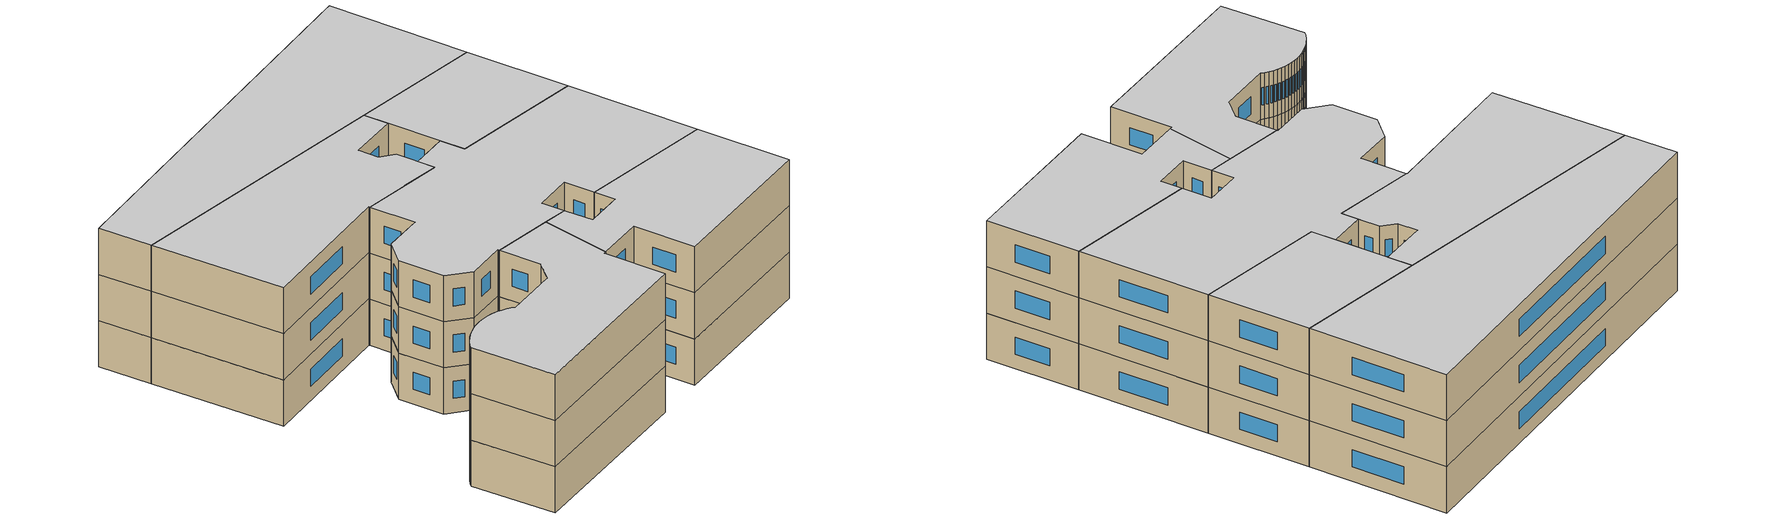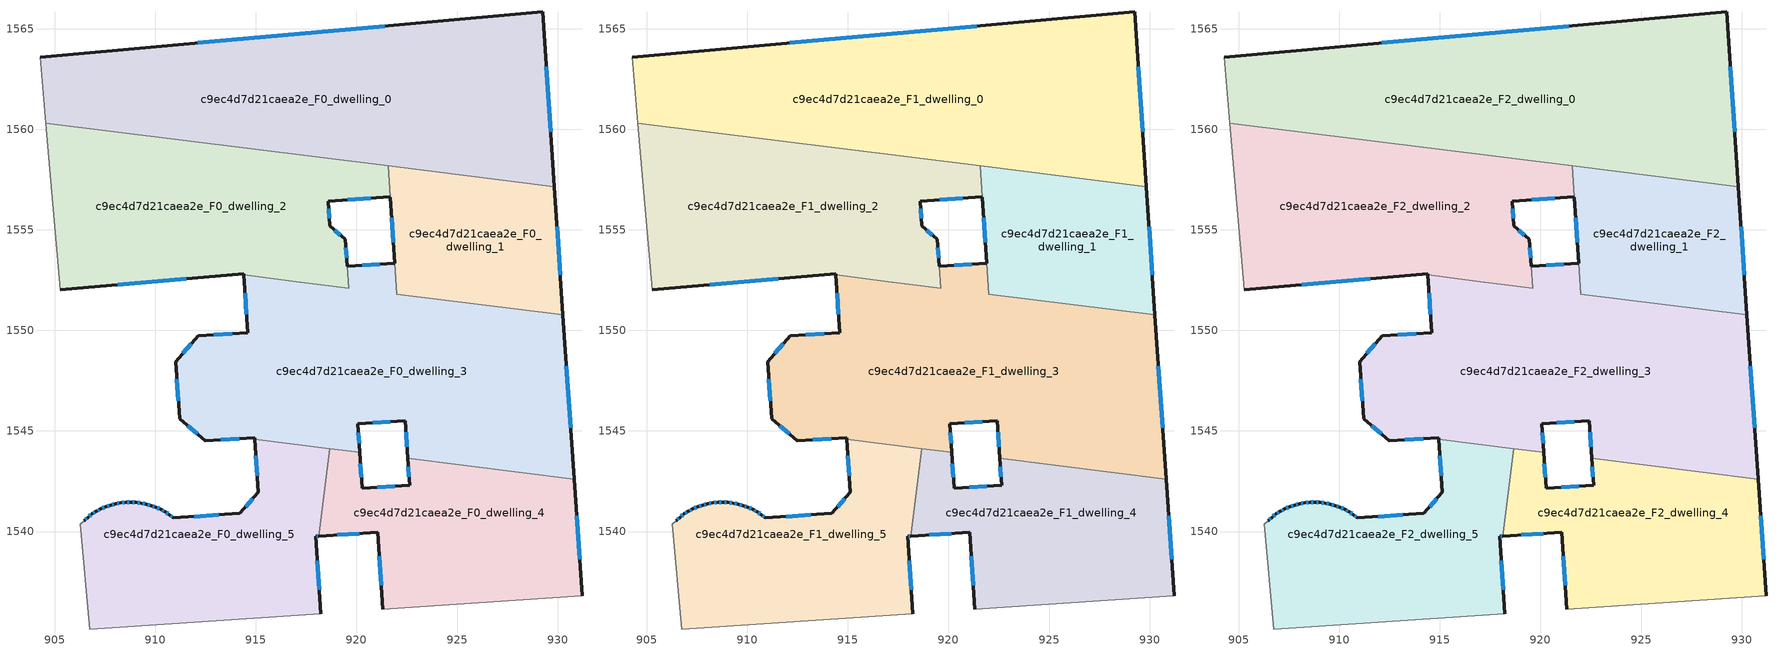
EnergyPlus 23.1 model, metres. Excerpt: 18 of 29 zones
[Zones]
c9ec4d7d21caea2e_F0_dwelling_0
 floor ground (EU_floor_Construction): 929.25,1565.85 929.84,1557.15 904.55,1560.3 904.26,1563.59 z0
 wall outside (EU_wall_Construction): 929.84,1557.15 929.25,1565.85 904.26,1563.59 z0:3
 wall adiabatic (EU_wall_Construction): 904.26,1563.59 904.55,1560.3 z0:3
 wall to c9ec4d7d21caea2e_F0_dwelling_2 (EU_wall_Construction): 904.55,1560.3 921.58,1558.18 z0:3
 wall to c9ec4d7d21caea2e_F0_dwelling_1 (EU_wall_Construction): 921.58,1558.18 929.84,1557.15 z0:3
 window (EU_Window_Construction): 921.42,1565.14 912.1,1564.29 / 929.66,1559.88 929.44,1563.12 z0.94:2.06
c9ec4d7d21caea2e_F0_dwelling_1
 floor ground (EU_floor_Construction): 929.84,1557.15 930.27,1550.78 922.01,1551.81 921.57,1558.18 z0
 wall outside (EU_wall_Construction): 930.27,1550.78 929.84,1557.15 / 921.68,1556.63 921.9,1553.34 z0:3
 wall to c9ec4d7d21caea2e_F0_dwelling_2 (EU_wall_Construction): 921.57,1558.18 921.68,1556.64 z0:3
 wall to c9ec4d7d21caea2e_F0_dwelling_3 (EU_wall_Construction): 922.01,1551.81 930.27,1550.78 / 921.9,1553.34 922,1551.81 z0:3
 window (EU_Window_Construction): 930.14,1552.78 929.97,1555.15 / 921.75,1555.6 921.83,1554.37 z0.94:2.06
c9ec4d7d21caea2e_F0_dwelling_2
 floor ground (EU_floor_Construction): 921.57,1558.18 921.68,1556.64 918.58,1556.43 918.67,1555.2 919.45,1554.53 919.62,1552.11 914.4,1552.76 914.4,1552.82 905.26,1552.03 904.55,1560.3 z0
 wall outside (EU_wall_Construction): 905.26,1552.03 914.4,1552.82 914.4,1552.76 / 919.54,1553.18 919.45,1554.53 918.67,1555.2 918.58,1556.43 921.68,1556.64 z0:3
 wall adiabatic (EU_wall_Construction): 904.55,1560.3 905.26,1552.03 z0:3
 wall to c9ec4d7d21caea2e_F0_dwelling_3 (EU_wall_Construction): 914.4,1552.76 917.22,1552.41 919.62,1552.11 919.54,1553.18 z0:3
 window (EU_Window_Construction): 908.13,1552.28 911.53,1552.58 / 919.55,1556.5 920.71,1556.58 / 918.64,1555.59 918.61,1556.05 / 919.2,1554.74 918.91,1554.99 / 919.51,1553.61 919.48,1554.11 z0.94:2.06
c9ec4d7d21caea2e_F0_dwelling_3
 floor ground (EU_floor_Construction): 930.27,1550.78 930.82,1542.61 922.55,1543.64 922.42,1545.51 920.07,1545.35 920.16,1543.94 914.94,1544.59 914.94,1544.67 912.47,1544.51 911.2,1545.62 911,1548.46 912.12,1549.73 914.59,1549.9 914.4,1552.76 919.62,1552.11 919.54,1553.18 921.9,1553.34 922,1551.81 z0
 wall outside (EU_wall_Construction): 921.9,1553.34 919.54,1553.18 / 930.82,1542.61 930.27,1550.78 / 920.16,1543.94 920.07,1545.35 922.42,1545.51 922.55,1543.64 / 914.4,1552.76 914.59,1549.9 912.12,1549.73 911,1548.46 911.2,1545.62 912.47,1544.51 914.94,1544.67 914.94,1544.59 z0:3
 wall to c9ec4d7d21caea2e_F0_dwelling_4 (EU_wall_Construction): 922.55,1543.64 930.82,1542.61 / 918.68,1544.12 920.16,1543.94 z0:3
 wall to c9ec4d7d21caea2e_F0_dwelling_5 (EU_wall_Construction): 914.94,1544.59 918.67,1544.12 z0:3
 window (EU_Window_Construction): 921.16,1553.29 920.28,1553.23 / 930.65,1545.17 930.44,1548.22 / 922.46,1544.93 922.51,1544.23 / 920.81,1545.4 921.69,1545.46 / 920.13,1544.38 920.1,1544.91 / 913.25,1544.56 914.17,1544.62 / 911.6,1545.27 912.08,1544.86 / 911.07,1547.57 911.14,1546.51 / 911.77,1549.33 911.35,1548.86 / 913.82,1549.85 912.9,1549.79 / 914.46,1551.86 914.53,1550.79 z0.94:2.06
c9ec4d7d21caea2e_F0_dwelling_4
 floor ground (EU_floor_Construction): 930.82,1542.61 931.21,1536.79 921.31,1536.13 921.05,1539.96 918.13,1539.77 918.68,1544.12 920.16,1543.94 920.28,1542.15 922.64,1542.31 922.55,1543.64 z0
 wall outside (EU_wall_Construction): 922.55,1543.64 922.64,1542.31 920.28,1542.15 920.16,1543.94 / 931.21,1536.79 930.82,1542.61 / 918.13,1539.77 921.05,1539.96 921.31,1536.13 z0:3
 wall adiabatic (EU_wall_Construction): 921.31,1536.13 931.21,1536.79 z0:3
 wall to c9ec4d7d21caea2e_F0_dwelling_5 (EU_wall_Construction): 918.68,1544.12 918.13,1539.77 z0:3
 window (EU_Window_Construction): 920.25,1542.71 920.2,1543.38 / 921.9,1542.26 921.02,1542.2 / 922.58,1543.22 922.61,1542.73 / 931.09,1538.62 930.95,1540.79 / 921.13,1538.76 921.23,1537.33 / 919.05,1539.83 920.14,1539.9 z0.94:2.06
c9ec4d7d21caea2e_F0_dwelling_5
 floor ground (EU_floor_Construction): 918.68,1544.12 918.13,1539.77 917.96,1539.76 918.22,1535.91 906.73,1535.14 906.28,1540.36 906.45,1540.55 906.65,1540.72 906.85,1540.87 907.06,1541.01 907.29,1541.13 907.53,1541.22 907.77,1541.31 908.02,1541.38 908.27,1541.43 908.53,1541.45 908.79,1541.46 909.04,1541.45 909.3,1541.42 909.55,1541.36 909.79,1541.29 910.03,1541.21 910.26,1541.1 910.48,1540.98 910.7,1540.83 910.9,1540.67 914.19,1540.9 915.13,1541.96 914.94,1544.59 z0
 wall outside (EU_wall_Construction): 914.94,1544.59 915.13,1541.96 914.19,1540.9 910.9,1540.67 910.7,1540.83 910.48,1540.98 910.26,1541.1 910.03,1541.21 909.79,1541.29 909.55,1541.36 909.3,1541.42 909.04,1541.45 908.79,1541.46 908.53,1541.45 908.27,1541.43 908.02,1541.38 907.77,1541.31 907.53,1541.22 907.29,1541.13 907.06,1541.01 906.85,1540.87 906.65,1540.72 906.45,1540.55 / 918.22,1535.91 917.96,1539.76 918.13,1539.77 z0:3
 wall adiabatic (EU_wall_Construction): 906.45,1540.55 906.28,1540.36 906.73,1535.14 918.22,1535.91 z0:3
 window (EU_Window_Construction): 906.59,1540.67 906.51,1540.6 / 906.78,1540.83 906.71,1540.77 / 907,1540.96 906.92,1540.92 / 907.22,1541.09 907.14,1541.05 / 907.46,1541.2 907.37,1541.16 / 907.69,1541.28 907.6,1541.25 / 907.94,1541.36 907.85,1541.33 / 908.19,1541.41 908.1,1541.4 / 908.44,1541.45 908.35,1541.44 / 908.7,1541.46 908.61,1541.45 / 908.96,1541.45 908.86,1541.46 / 909.22,1541.43 909.12,1541.44 / 909.47,1541.38 909.38,1541.4 / 909.71,1541.31 909.62,1541.34 / 909.95,1541.24 909.86,1541.27 / 910.19,1541.14 910.1,1541.18 / 910.41,1541.02 910.33,1541.06 / 910.63,1540.88 910.55,1540.93 / 910.84,1540.72 910.76,1540.78 / 913.16,1540.83 911.93,1540.75 / 914.83,1541.63 914.49,1541.23 / 915,1543.76 915.07,1542.78 / 918.02,1539.76 918.08,1539.76 / 918.14,1537.12 918.05,1538.55 z0.94:2.06
c9ec4d7d21caea2e_F1_dwelling_0
 floor to c9ec4d7d21caea2e_F0_dwelling_0 (EU_floor_Construction): 929.25,1565.85 929.84,1557.15 904.55,1560.3 904.26,1563.59 z3
 wall outside (EU_wall_Construction): 929.84,1557.15 929.25,1565.85 904.26,1563.59 z3:6
 wall adiabatic (EU_wall_Construction): 904.26,1563.59 904.55,1560.3 z3:6
 wall to c9ec4d7d21caea2e_F1_dwelling_2 (EU_wall_Construction): 904.55,1560.3 921.58,1558.18 z3:6
 wall to c9ec4d7d21caea2e_F1_dwelling_1 (EU_wall_Construction): 921.58,1558.18 929.84,1557.15 z3:6
 window (EU_Window_Construction): 921.42,1565.14 912.1,1564.29 / 929.66,1559.88 929.44,1563.12 z3.94:5.06
c9ec4d7d21caea2e_F1_dwelling_1
 floor to c9ec4d7d21caea2e_F0_dwelling_1 (EU_floor_Construction): 929.84,1557.15 930.27,1550.78 922,1551.81 921.68,1556.64 921.58,1558.18 z3
 wall outside (EU_wall_Construction): 930.27,1550.78 929.84,1557.15 / 921.68,1556.63 921.9,1553.34 z3:6
 wall to c9ec4d7d21caea2e_F1_dwelling_2 (EU_wall_Construction): 921.57,1558.18 921.68,1556.64 z3:6
 wall to c9ec4d7d21caea2e_F1_dwelling_3 (EU_wall_Construction): 922.01,1551.81 930.27,1550.78 / 921.9,1553.34 922,1551.81 z3:6
 window (EU_Window_Construction): 930.14,1552.78 929.97,1555.15 / 921.75,1555.6 921.83,1554.37 z3.94:5.06
c9ec4d7d21caea2e_F1_dwelling_2
 floor to c9ec4d7d21caea2e_F0_dwelling_2 (EU_floor_Construction): 921.57,1558.18 921.68,1556.64 918.58,1556.43 918.67,1555.2 919.45,1554.53 919.62,1552.11 914.4,1552.76 914.4,1552.82 905.26,1552.03 904.55,1560.3 z3
 wall outside (EU_wall_Construction): 905.26,1552.03 914.4,1552.82 914.4,1552.76 / 919.54,1553.18 919.45,1554.53 918.67,1555.2 918.58,1556.43 921.68,1556.64 z3:6
 wall adiabatic (EU_wall_Construction): 904.55,1560.3 905.26,1552.03 z3:6
 wall to c9ec4d7d21caea2e_F1_dwelling_3 (EU_wall_Construction): 914.4,1552.76 917.22,1552.41 919.62,1552.11 919.54,1553.18 z3:6
 window (EU_Window_Construction): 908.13,1552.28 911.53,1552.58 / 919.55,1556.5 920.71,1556.58 / 918.64,1555.59 918.61,1556.05 / 919.2,1554.74 918.91,1554.99 / 919.51,1553.61 919.48,1554.11 z3.94:5.06
c9ec4d7d21caea2e_F1_dwelling_3
 floor to c9ec4d7d21caea2e_F0_dwelling_3 (EU_floor_Construction): 930.27,1550.78 930.82,1542.61 922.55,1543.64 922.42,1545.51 920.07,1545.35 920.16,1543.94 914.94,1544.59 914.94,1544.67 912.47,1544.51 911.2,1545.62 911,1548.46 912.12,1549.73 914.59,1549.9 914.4,1552.76 919.62,1552.11 919.54,1553.18 921.9,1553.34 922,1551.81 z3
 wall outside (EU_wall_Construction): 921.9,1553.34 919.54,1553.18 / 930.82,1542.61 930.27,1550.78 / 920.16,1543.94 920.07,1545.35 922.42,1545.51 922.55,1543.64 / 914.4,1552.76 914.59,1549.9 912.12,1549.73 911,1548.46 911.2,1545.62 912.47,1544.51 914.94,1544.67 914.94,1544.59 z3:6
 wall to c9ec4d7d21caea2e_F1_dwelling_4 (EU_wall_Construction): 922.55,1543.64 930.82,1542.61 / 918.68,1544.12 920.16,1543.94 z3:6
 wall to c9ec4d7d21caea2e_F1_dwelling_5 (EU_wall_Construction): 914.94,1544.59 918.67,1544.12 z3:6
 window (EU_Window_Construction): 921.16,1553.29 920.28,1553.23 / 930.65,1545.17 930.44,1548.22 / 922.46,1544.93 922.51,1544.23 / 920.81,1545.4 921.69,1545.46 / 920.13,1544.38 920.1,1544.91 / 913.25,1544.56 914.17,1544.62 / 911.6,1545.27 912.08,1544.86 / 911.07,1547.57 911.14,1546.51 / 911.77,1549.33 911.35,1548.86 / 913.82,1549.85 912.9,1549.79 / 914.46,1551.86 914.53,1550.79 z3.94:5.06
c9ec4d7d21caea2e_F1_dwelling_4
 floor to c9ec4d7d21caea2e_F0_dwelling_4 (EU_floor_Construction): 930.82,1542.61 931.21,1536.79 921.31,1536.13 921.05,1539.96 918.13,1539.77 918.68,1544.12 920.16,1543.94 920.28,1542.15 922.64,1542.31 922.55,1543.64 z3
 wall outside (EU_wall_Construction): 922.55,1543.64 922.64,1542.31 920.28,1542.15 920.16,1543.94 / 931.21,1536.79 930.82,1542.61 / 918.13,1539.77 921.05,1539.96 921.31,1536.13 z3:6
 wall adiabatic (EU_wall_Construction): 921.31,1536.13 931.21,1536.79 z3:6
 wall to c9ec4d7d21caea2e_F1_dwelling_5 (EU_wall_Construction): 918.68,1544.12 918.13,1539.77 z3:6
 window (EU_Window_Construction): 920.25,1542.71 920.2,1543.38 / 921.9,1542.26 921.02,1542.2 / 922.58,1543.22 922.61,1542.73 / 931.09,1538.62 930.95,1540.79 / 921.13,1538.76 921.23,1537.33 / 919.05,1539.83 920.14,1539.9 z3.94:5.06
c9ec4d7d21caea2e_F1_dwelling_5
 floor to c9ec4d7d21caea2e_F0_dwelling_5 (EU_floor_Construction): 918.68,1544.12 918.13,1539.77 917.96,1539.76 918.22,1535.91 906.73,1535.14 906.28,1540.36 906.45,1540.55 906.65,1540.72 906.85,1540.87 907.06,1541.01 907.29,1541.13 907.53,1541.22 907.77,1541.31 908.02,1541.38 908.27,1541.43 908.53,1541.45 908.79,1541.46 909.04,1541.45 909.3,1541.42 909.55,1541.36 909.79,1541.29 910.03,1541.21 910.26,1541.1 910.48,1540.98 910.7,1540.83 910.9,1540.67 914.19,1540.9 915.13,1541.96 914.94,1544.59 z3
 wall outside (EU_wall_Construction): 914.94,1544.59 915.13,1541.96 914.19,1540.9 910.9,1540.67 910.7,1540.83 910.48,1540.98 910.26,1541.1 910.03,1541.21 909.79,1541.29 909.55,1541.36 909.3,1541.42 909.04,1541.45 908.79,1541.46 908.53,1541.45 908.27,1541.43 908.02,1541.38 907.77,1541.31 907.53,1541.22 907.29,1541.13 907.06,1541.01 906.85,1540.87 906.65,1540.72 906.45,1540.55 / 918.22,1535.91 917.96,1539.76 918.13,1539.77 z3:6
 wall adiabatic (EU_wall_Construction): 906.45,1540.55 906.28,1540.36 906.73,1535.14 918.22,1535.91 z3:6
 window (EU_Window_Construction): 906.59,1540.67 906.51,1540.6 / 906.78,1540.83 906.71,1540.77 / 907,1540.96 906.92,1540.92 / 907.22,1541.09 907.14,1541.05 / 907.46,1541.2 907.37,1541.16 / 907.69,1541.28 907.6,1541.25 / 907.94,1541.36 907.85,1541.33 / 908.19,1541.41 908.1,1541.4 / 908.44,1541.45 908.35,1541.44 / 908.7,1541.46 908.61,1541.45 / 908.96,1541.45 908.86,1541.46 / 909.22,1541.43 909.12,1541.44 / 909.47,1541.38 909.38,1541.4 / 909.71,1541.31 909.62,1541.34 / 909.95,1541.24 909.86,1541.27 / 910.19,1541.14 910.1,1541.18 / 910.41,1541.02 910.33,1541.06 / 910.63,1540.88 910.55,1540.93 / 910.84,1540.72 910.76,1540.78 / 913.16,1540.83 911.93,1540.75 / 914.83,1541.63 914.49,1541.23 / 915,1543.76 915.07,1542.78 / 918.02,1539.76 918.08,1539.76 / 918.14,1537.12 918.05,1538.55 z3.94:5.06
c9ec4d7d21caea2e_F2_dwelling_0
 floor to c9ec4d7d21caea2e_F1_dwelling_0 (EU_floor_Construction): 929.25,1565.85 929.84,1557.15 904.55,1560.3 904.26,1563.59 z6
 wall outside (EU_wall_Construction): 929.84,1557.15 929.25,1565.85 904.26,1563.59 z6:9
 wall adiabatic (EU_wall_Construction): 904.26,1563.59 904.55,1560.3 z6:9
 wall to c9ec4d7d21caea2e_F2_dwelling_2 (EU_wall_Construction): 904.55,1560.3 921.58,1558.18 z6:9
 wall to c9ec4d7d21caea2e_F2_dwelling_1 (EU_wall_Construction): 921.58,1558.18 929.84,1557.15 z6:9
 window (EU_Window_Construction): 921.42,1565.14 912.1,1564.29 / 929.66,1559.88 929.44,1563.12 z6.94:8.06
 ceiling to c9ec4d7d21caea2e_F3_dwelling_0 (EU_floor_Construction): 929.84,1557.15 929.25,1565.85 904.26,1563.59 904.55,1560.3 z9
c9ec4d7d21caea2e_F2_dwelling_1
 floor to c9ec4d7d21caea2e_F1_dwelling_1 (EU_floor_Construction): 929.84,1557.15 930.27,1550.78 922,1551.81 921.68,1556.64 921.58,1558.18 z6
 wall outside (EU_wall_Construction): 930.27,1550.78 929.84,1557.15 / 921.68,1556.63 921.9,1553.34 z6:9
 wall to c9ec4d7d21caea2e_F2_dwelling_2 (EU_wall_Construction): 921.57,1558.18 921.68,1556.64 z6:9
 wall to c9ec4d7d21caea2e_F2_dwelling_3 (EU_wall_Construction): 922.01,1551.81 930.27,1550.78 / 921.9,1553.34 922,1551.81 z6:9
 window (EU_Window_Construction): 930.14,1552.78 929.97,1555.15 / 921.75,1555.6 921.83,1554.37 z6.94:8.06
 ceiling to c9ec4d7d21caea2e_F3_dwelling_1 (EU_floor_Construction): 930.27,1550.78 929.84,1557.15 921.57,1558.18 921.68,1556.63 922.01,1551.81 z9
c9ec4d7d21caea2e_F2_dwelling_2
 floor to c9ec4d7d21caea2e_F1_dwelling_2 (EU_floor_Construction): 921.57,1558.18 921.68,1556.64 918.58,1556.43 918.67,1555.2 919.45,1554.53 919.62,1552.11 914.4,1552.76 914.4,1552.82 905.26,1552.03 904.55,1560.3 z6
 wall outside (EU_wall_Construction): 905.26,1552.03 914.4,1552.82 914.4,1552.76 / 919.54,1553.18 919.45,1554.53 918.67,1555.2 918.58,1556.43 921.68,1556.64 z6:9
 wall adiabatic (EU_wall_Construction): 904.55,1560.3 905.26,1552.03 z6:9
 wall to c9ec4d7d21caea2e_F2_dwelling_3 (EU_wall_Construction): 914.4,1552.76 917.22,1552.41 919.62,1552.11 919.54,1553.18 z6:9
 window (EU_Window_Construction): 908.13,1552.28 911.53,1552.58 / 919.55,1556.5 920.71,1556.58 / 918.64,1555.59 918.61,1556.05 / 919.2,1554.74 918.91,1554.99 / 919.51,1553.61 919.48,1554.11 z6.94:8.06
 ceiling to c9ec4d7d21caea2e_F3_dwelling_2 (EU_floor_Construction): 919.62,1552.11 919.45,1554.53 918.67,1555.2 918.58,1556.43 921.68,1556.64 921.57,1558.18 904.55,1560.3 905.26,1552.03 914.4,1552.82 914.4,1552.76 z9
c9ec4d7d21caea2e_F2_dwelling_3
 floor to c9ec4d7d21caea2e_F1_dwelling_3 (EU_floor_Construction): 930.27,1550.78 930.82,1542.61 922.55,1543.64 922.42,1545.51 920.07,1545.35 920.16,1543.94 914.94,1544.59 914.94,1544.67 912.47,1544.51 911.2,1545.62 911,1548.46 912.12,1549.73 914.59,1549.9 914.4,1552.76 919.62,1552.11 919.54,1553.18 921.9,1553.34 922,1551.81 z6
 wall outside (EU_wall_Construction): 921.9,1553.34 919.54,1553.18 / 930.82,1542.61 930.27,1550.78 / 920.16,1543.94 920.07,1545.35 922.42,1545.51 922.55,1543.64 / 914.4,1552.76 914.59,1549.9 912.12,1549.73 911,1548.46 911.2,1545.62 912.47,1544.51 914.94,1544.67 914.94,1544.59 z6:9
 wall to c9ec4d7d21caea2e_F2_dwelling_4 (EU_wall_Construction): 922.55,1543.64 930.82,1542.61 / 918.68,1544.12 920.16,1543.94 z6:9
 wall to c9ec4d7d21caea2e_F2_dwelling_5 (EU_wall_Construction): 914.94,1544.59 918.67,1544.12 z6:9
 window (EU_Window_Construction): 921.16,1553.29 920.28,1553.23 / 930.65,1545.17 930.44,1548.22 / 922.46,1544.93 922.51,1544.23 / 920.81,1545.4 921.69,1545.46 / 920.13,1544.38 920.1,1544.91 / 913.25,1544.56 914.17,1544.62 / 911.6,1545.27 912.08,1544.86 / 911.07,1547.57 911.14,1546.51 / 911.77,1549.33 911.35,1548.86 / 913.82,1549.85 912.9,1549.79 / 914.46,1551.86 914.53,1550.79 z6.94:8.06
 ceiling to c9ec4d7d21caea2e_F3_dwelling_3 (EU_floor_Construction): 930.82,1542.61 930.27,1550.78 922,1551.81 921.9,1553.34 919.54,1553.18 919.62,1552.11 914.4,1552.76 914.59,1549.9 912.12,1549.73 911,1548.46 911.2,1545.62 912.47,1544.51 914.94,1544.67 914.94,1544.59 920.16,1543.94 920.07,1545.35 922.42,1545.51 922.55,1543.64 z9
c9ec4d7d21caea2e_F2_dwelling_4
 floor to c9ec4d7d21caea2e_F1_dwelling_4 (EU_floor_Construction): 930.82,1542.61 931.21,1536.79 921.31,1536.13 921.05,1539.96 918.13,1539.77 918.68,1544.12 920.16,1543.94 920.28,1542.15 922.64,1542.31 922.55,1543.64 z6
 wall outside (EU_wall_Construction): 922.55,1543.64 922.64,1542.31 920.28,1542.15 920.16,1543.94 / 931.21,1536.79 930.82,1542.61 / 918.13,1539.77 921.05,1539.96 921.31,1536.13 z6:9
 wall adiabatic (EU_wall_Construction): 921.31,1536.13 931.21,1536.79 z6:9
 wall to c9ec4d7d21caea2e_F2_dwelling_5 (EU_wall_Construction): 918.68,1544.12 918.13,1539.77 z6:9
 window (EU_Window_Construction): 920.25,1542.71 920.2,1543.38 / 921.9,1542.26 921.02,1542.2 / 922.58,1543.22 922.61,1542.73 / 931.09,1538.62 930.95,1540.79 / 921.13,1538.76 921.23,1537.33 / 919.05,1539.83 920.14,1539.9 z6.94:8.06
 ceiling to c9ec4d7d21caea2e_F3_dwelling_4 (EU_floor_Construction): 931.21,1536.79 930.82,1542.61 922.55,1543.64 922.64,1542.31 920.28,1542.15 920.16,1543.94 918.68,1544.12 918.13,1539.77 921.05,1539.96 921.31,1536.13 z9
c9ec4d7d21caea2e_F2_dwelling_5
 floor to c9ec4d7d21caea2e_F1_dwelling_5 (EU_floor_Construction): 918.68,1544.12 918.13,1539.77 917.96,1539.76 918.22,1535.91 906.73,1535.14 906.28,1540.36 906.45,1540.55 906.65,1540.72 906.85,1540.87 907.06,1541.01 907.29,1541.13 907.53,1541.22 907.77,1541.31 908.02,1541.38 908.27,1541.43 908.53,1541.45 908.79,1541.46 909.04,1541.45 909.3,1541.42 909.55,1541.36 909.79,1541.29 910.03,1541.21 910.26,1541.1 910.48,1540.98 910.7,1540.83 910.9,1540.67 914.19,1540.9 915.13,1541.96 914.94,1544.59 z6
 wall outside (EU_wall_Construction): 914.94,1544.59 915.13,1541.96 914.19,1540.9 910.9,1540.67 910.7,1540.83 910.48,1540.98 910.26,1541.1 910.03,1541.21 909.79,1541.29 909.55,1541.36 909.3,1541.42 909.04,1541.45 908.79,1541.46 908.53,1541.45 908.27,1541.43 908.02,1541.38 907.77,1541.31 907.53,1541.22 907.29,1541.13 907.06,1541.01 906.85,1540.87 906.65,1540.72 906.45,1540.55 / 918.22,1535.91 917.96,1539.76 918.13,1539.77 z6:9
 wall adiabatic (EU_wall_Construction): 906.45,1540.55 906.28,1540.36 906.73,1535.14 918.22,1535.91 z6:9
 window (EU_Window_Construction): 906.59,1540.67 906.51,1540.6 / 906.78,1540.83 906.71,1540.77 / 907,1540.96 906.92,1540.92 / 907.22,1541.09 907.14,1541.05 / 907.46,1541.2 907.37,1541.16 / 907.69,1541.28 907.6,1541.25 / 907.94,1541.36 907.85,1541.33 / 908.19,1541.41 908.1,1541.4 / 908.44,1541.45 908.35,1541.44 / 908.7,1541.46 908.61,1541.45 / 908.96,1541.45 908.86,1541.46 / 909.22,1541.43 909.12,1541.44 / 909.47,1541.38 909.38,1541.4 / 909.71,1541.31 909.62,1541.34 / 909.95,1541.24 909.86,1541.27 / 910.19,1541.14 910.1,1541.18 / 910.41,1541.02 910.33,1541.06 / 910.63,1540.88 910.55,1540.93 / 910.84,1540.72 910.76,1540.78 / 913.16,1540.83 911.93,1540.75 / 914.83,1541.63 914.49,1541.23 / 915,1543.76 915.07,1542.78 / 918.02,1539.76 918.08,1539.76 / 918.14,1537.12 918.05,1538.55 z6.94:8.06
 ceiling to c9ec4d7d21caea2e_F3_dwelling_5 (EU_floor_Construction): 918.22,1535.91 917.96,1539.76 918.13,1539.77 918.68,1544.12 914.94,1544.59 915.13,1541.96 914.19,1540.9 910.9,1540.67 910.7,1540.83 910.48,1540.98 910.26,1541.1 910.03,1541.21 909.79,1541.29 909.55,1541.36 909.3,1541.42 909.04,1541.45 908.79,1541.46 908.53,1541.45 908.27,1541.43 908.02,1541.38 907.77,1541.31 907.53,1541.22 907.29,1541.13 907.06,1541.01 906.85,1540.87 906.65,1540.72 906.45,1540.55 906.28,1540.36 906.73,1535.14 z9
[Building]
EU S2 Campaign: North Axis=0; Terrain=City; Solar Distribution=FullExterior
[Site:Location]
Vienna: Latitude=48; Longitude=16.5; Time Zone=1; Elevation=183
[SizingPeriod:WeatherFileDays]
AnnualSizingPeriod: Begin Month=1; Begin Day of Month=1; End Month=12; End Day of Month=31; Day of Week for Start Day=Monday; Use Weather File Daylight Saving Period=No; Use Weather File Rain and Snow Indicators=No
[MATERIAL]
EU_InternalMass_Material: Roughness=MediumRough; Thickness=0.1; Conductivity=1; Density=1800; Specific Heat=900; Thermal Absorptance=0.9; Solar Absorptance=0.7; Visible Absorptance=0.7
[MATERIAL:NOMASS] Roughness=MediumRough; Thermal Absorptance=0.9; Solar Absorptance=0.7; Visible Absorptance=0.7
Name | Thermal Resistance
EU_wall_NoMass | 0.914258
EU_floor_NoMass | 1.09711
[WINDOWMATERIAL:SIMPLEGLAZINGSYSTEM]
EU_Window_SimpleGlazing: UFactor=2.09642; Solar Heat Gain Coefficient=0.65; Visible Transmittance=0.65
[CONSTRUCTION]
EU_wall_Construction: EU_wall_NoMass
EU_floor_Construction: EU_floor_NoMass
EU_Window_Construction: EU_Window_SimpleGlazing
EU_InternalMass_Construction: EU_InternalMass_Material
[ZONE] Type=1; Multiplier=1; Ceiling Height=autocalculate; Floor Area=autocalculate; Part of Total Floor Area=Yes
Name | Volume
c9ec4d7d21caea2e_F0_dwelling_0; c9ec4d7d21caea2e_F1_dwelling_0; c9ec4d7d21caea2e_F2_dwelling_0 | 451.178
c9ec4d7d21caea2e_F0_dwelling_1 | 156.625
c9ec4d7d21caea2e_F1_dwelling_1; c9ec4d7d21caea2e_F2_dwelling_1 | 156.664
c9ec4d7d21caea2e_F0_dwelling_2; c9ec4d7d21caea2e_F1_dwelling_2; c9ec4d7d21caea2e_F2_dwelling_2 | 310.377
c9ec4d7d21caea2e_F0_dwelling_3; c9ec4d7d21caea2e_F1_dwelling_3; c9ec4d7d21caea2e_F2_dwelling_3 | 436.759
c9ec4d7d21caea2e_F0_dwelling_4; c9ec4d7d21caea2e_F1_dwelling_4; c9ec4d7d21caea2e_F2_dwelling_4 | 222.25
c9ec4d7d21caea2e_F0_dwelling_5; c9ec4d7d21caea2e_F1_dwelling_5; c9ec4d7d21caea2e_F2_dwelling_5 | 227.443
[INTERNALMASS] Construction=EU_InternalMass_Construction
Name | Zone or ZoneList | Surface Area
c9ec4d7d21caea2e_F0_dwelling_0_EU_InternalMass | c9ec4d7d21caea2e_F0_dwelling_0 | 150.393
c9ec4d7d21caea2e_F0_dwelling_1_EU_InternalMass | c9ec4d7d21caea2e_F0_dwelling_1 | 52.2219
c9ec4d7d21caea2e_F0_dwelling_2_EU_InternalMass | c9ec4d7d21caea2e_F0_dwelling_2 | 103.464
c9ec4d7d21caea2e_F0_dwelling_3_EU_InternalMass | c9ec4d7d21caea2e_F0_dwelling_3 | 145.586
c9ec4d7d21caea2e_F0_dwelling_4_EU_InternalMass | c9ec4d7d21caea2e_F0_dwelling_4 | 74.0835
c9ec4d7d21caea2e_F0_dwelling_5_EU_InternalMass | c9ec4d7d21caea2e_F0_dwelling_5 | 75.8158
c9ec4d7d21caea2e_F1_dwelling_0_EU_InternalMass | c9ec4d7d21caea2e_F1_dwelling_0 | 150.393
c9ec4d7d21caea2e_F1_dwelling_1_EU_InternalMass | c9ec4d7d21caea2e_F1_dwelling_1 | 52.2219
c9ec4d7d21caea2e_F1_dwelling_2_EU_InternalMass | c9ec4d7d21caea2e_F1_dwelling_2 | 103.464
c9ec4d7d21caea2e_F1_dwelling_3_EU_InternalMass | c9ec4d7d21caea2e_F1_dwelling_3 | 145.586
c9ec4d7d21caea2e_F1_dwelling_4_EU_InternalMass | c9ec4d7d21caea2e_F1_dwelling_4 | 74.0835
c9ec4d7d21caea2e_F1_dwelling_5_EU_InternalMass | c9ec4d7d21caea2e_F1_dwelling_5 | 75.8158
c9ec4d7d21caea2e_F2_dwelling_0_EU_InternalMass | c9ec4d7d21caea2e_F2_dwelling_0 | 150.393
c9ec4d7d21caea2e_F2_dwelling_1_EU_InternalMass | c9ec4d7d21caea2e_F2_dwelling_1 | 52.2219
c9ec4d7d21caea2e_F2_dwelling_2_EU_InternalMass | c9ec4d7d21caea2e_F2_dwelling_2 | 103.464
c9ec4d7d21caea2e_F2_dwelling_3_EU_InternalMass | c9ec4d7d21caea2e_F2_dwelling_3 | 145.586
c9ec4d7d21caea2e_F2_dwelling_4_EU_InternalMass | c9ec4d7d21caea2e_F2_dwelling_4 | 74.0835
c9ec4d7d21caea2e_F2_dwelling_5_EU_InternalMass | c9ec4d7d21caea2e_F2_dwelling_5 | 75.8158
[OTHEREQUIPMENT] Fuel Type=Electricity; Design Level Calculation Method=Watts/Area; Power per Zone Floor Area=1; Fraction Latent=0; Fraction Radiant=0; Fraction Lost=0; Carbon Dioxide Generation Rate=0; EndUse Subcategory=EU_Step8_InternalGains
Name | Zone or ZoneList or Space or SpaceList | Schedule
EU_Step8_InternalGain_c9ec4d7d21caea2e_F0_dwelling_0_f000 | c9ec4d7d21caea2e_F0_dwelling_0 | EU_Step8_GainSchedule_c9ec4d7d21caea2e_F0_dwelling_0_f000
EU_Step8_InternalGain_c9ec4d7d21caea2e_F0_dwelling_1_f000 | c9ec4d7d21caea2e_F0_dwelling_1 | EU_Step8_GainSchedule_c9ec4d7d21caea2e_F0_dwelling_1_f000
EU_Step8_InternalGain_c9ec4d7d21caea2e_F0_dwelling_2_f000 | c9ec4d7d21caea2e_F0_dwelling_2 | EU_Step8_GainSchedule_c9ec4d7d21caea2e_F0_dwelling_2_f000
EU_Step8_InternalGain_c9ec4d7d21caea2e_F0_dwelling_3_f000 | c9ec4d7d21caea2e_F0_dwelling_3 | EU_Step8_GainSchedule_c9ec4d7d21caea2e_F0_dwelling_3_f000
EU_Step8_InternalGain_c9ec4d7d21caea2e_F0_dwelling_4_f000 | c9ec4d7d21caea2e_F0_dwelling_4 | EU_Step8_GainSchedule_c9ec4d7d21caea2e_F0_dwelling_4_f000
EU_Step8_InternalGain_c9ec4d7d21caea2e_F0_dwelling_5_f000 | c9ec4d7d21caea2e_F0_dwelling_5 | EU_Step8_GainSchedule_c9ec4d7d21caea2e_F0_dwelling_5_f000
EU_Step8_InternalGain_c9ec4d7d21caea2e_F1_dwelling_0_f000 | c9ec4d7d21caea2e_F1_dwelling_0 | EU_Step8_GainSchedule_c9ec4d7d21caea2e_F1_dwelling_0_f000
EU_Step8_InternalGain_c9ec4d7d21caea2e_F1_dwelling_1_f000 | c9ec4d7d21caea2e_F1_dwelling_1 | EU_Step8_GainSchedule_c9ec4d7d21caea2e_F1_dwelling_1_f000
EU_Step8_InternalGain_c9ec4d7d21caea2e_F1_dwelling_2_f000 | c9ec4d7d21caea2e_F1_dwelling_2 | EU_Step8_GainSchedule_c9ec4d7d21caea2e_F1_dwelling_2_f000
EU_Step8_InternalGain_c9ec4d7d21caea2e_F1_dwelling_3_f000 | c9ec4d7d21caea2e_F1_dwelling_3 | EU_Step8_GainSchedule_c9ec4d7d21caea2e_F1_dwelling_3_f000
EU_Step8_InternalGain_c9ec4d7d21caea2e_F1_dwelling_4_f000 | c9ec4d7d21caea2e_F1_dwelling_4 | EU_Step8_GainSchedule_c9ec4d7d21caea2e_F1_dwelling_4_f000
EU_Step8_InternalGain_c9ec4d7d21caea2e_F1_dwelling_5_f000 | c9ec4d7d21caea2e_F1_dwelling_5 | EU_Step8_GainSchedule_c9ec4d7d21caea2e_F1_dwelling_5_f000
EU_Step8_InternalGain_c9ec4d7d21caea2e_F2_dwelling_0_f000 | c9ec4d7d21caea2e_F2_dwelling_0 | EU_Step8_GainSchedule_c9ec4d7d21caea2e_F2_dwelling_0_f000
EU_Step8_InternalGain_c9ec4d7d21caea2e_F2_dwelling_1_f000 | c9ec4d7d21caea2e_F2_dwelling_1 | EU_Step8_GainSchedule_c9ec4d7d21caea2e_F2_dwelling_1_f000
EU_Step8_InternalGain_c9ec4d7d21caea2e_F2_dwelling_2_f000 | c9ec4d7d21caea2e_F2_dwelling_2 | EU_Step8_GainSchedule_c9ec4d7d21caea2e_F2_dwelling_2_f000
EU_Step8_InternalGain_c9ec4d7d21caea2e_F2_dwelling_3_f000 | c9ec4d7d21caea2e_F2_dwelling_3 | EU_Step8_GainSchedule_c9ec4d7d21caea2e_F2_dwelling_3_f000
EU_Step8_InternalGain_c9ec4d7d21caea2e_F2_dwelling_4_f000 | c9ec4d7d21caea2e_F2_dwelling_4 | EU_Step8_GainSchedule_c9ec4d7d21caea2e_F2_dwelling_4_f000
EU_Step8_InternalGain_c9ec4d7d21caea2e_F2_dwelling_5_f000 | c9ec4d7d21caea2e_F2_dwelling_5 | EU_Step8_GainSchedule_c9ec4d7d21caea2e_F2_dwelling_5_f000
[ZONEVENTILATION:DESIGNFLOWRATE] Schedule=EU_AlwaysOn; Design Flow Rate Calculation Method=AirChanges/Hour; Air Changes per Hour=0.546891; Ventilation Type=Natural; Fan Pressure Rise=0; Fan Total Efficiency=1; Constant Term Coefficient=1; Temperature Term Coefficient=0; Velocity Term Coefficient=0; Velocity Squared Term Coefficient=0; Minimum Indoor Temperature=-100; Maximum Indoor Temperature=100; Delta Temperature=-100; Minimum Outdoor Temperature=-100; Maximum Outdoor Temperature=100; Maximum Wind Speed=40
Name | Zone or ZoneList or Space or SpaceList
EU_ConstantAir_c9ec4d7d21caea2e_F0_dwelling_0 | c9ec4d7d21caea2e_F0_dwelling_0
EU_ConstantAir_c9ec4d7d21caea2e_F0_dwelling_1 | c9ec4d7d21caea2e_F0_dwelling_1
EU_ConstantAir_c9ec4d7d21caea2e_F0_dwelling_2 | c9ec4d7d21caea2e_F0_dwelling_2
EU_ConstantAir_c9ec4d7d21caea2e_F0_dwelling_3 | c9ec4d7d21caea2e_F0_dwelling_3
EU_ConstantAir_c9ec4d7d21caea2e_F0_dwelling_4 | c9ec4d7d21caea2e_F0_dwelling_4
EU_ConstantAir_c9ec4d7d21caea2e_F0_dwelling_5 | c9ec4d7d21caea2e_F0_dwelling_5
EU_ConstantAir_c9ec4d7d21caea2e_F1_dwelling_0 | c9ec4d7d21caea2e_F1_dwelling_0
EU_ConstantAir_c9ec4d7d21caea2e_F1_dwelling_1 | c9ec4d7d21caea2e_F1_dwelling_1
EU_ConstantAir_c9ec4d7d21caea2e_F1_dwelling_2 | c9ec4d7d21caea2e_F1_dwelling_2
EU_ConstantAir_c9ec4d7d21caea2e_F1_dwelling_3 | c9ec4d7d21caea2e_F1_dwelling_3
EU_ConstantAir_c9ec4d7d21caea2e_F1_dwelling_4 | c9ec4d7d21caea2e_F1_dwelling_4
EU_ConstantAir_c9ec4d7d21caea2e_F1_dwelling_5 | c9ec4d7d21caea2e_F1_dwelling_5
EU_ConstantAir_c9ec4d7d21caea2e_F2_dwelling_0 | c9ec4d7d21caea2e_F2_dwelling_0
EU_ConstantAir_c9ec4d7d21caea2e_F2_dwelling_1 | c9ec4d7d21caea2e_F2_dwelling_1
EU_ConstantAir_c9ec4d7d21caea2e_F2_dwelling_2 | c9ec4d7d21caea2e_F2_dwelling_2
EU_ConstantAir_c9ec4d7d21caea2e_F2_dwelling_3 | c9ec4d7d21caea2e_F2_dwelling_3
EU_ConstantAir_c9ec4d7d21caea2e_F2_dwelling_4 | c9ec4d7d21caea2e_F2_dwelling_4
EU_ConstantAir_c9ec4d7d21caea2e_F2_dwelling_5 | c9ec4d7d21caea2e_F2_dwelling_5
[HVACTEMPLATE:THERMOSTAT] Constant Heating Setpoint=20; Constant Cooling Setpoint=50
EU_HeatOnly_c9ec4d7d21caea2e_F0_dwelling_0; EU_HeatOnly_c9ec4d7d21caea2e_F0_dwelling_1; EU_HeatOnly_c9ec4d7d21caea2e_F0_dwelling_2; EU_HeatOnly_c9ec4d7d21caea2e_F0_dwelling_3; EU_HeatOnly_c9ec4d7d21caea2e_F0_dwelling_4; EU_HeatOnly_c9ec4d7d21caea2e_F0_dwelling_5; EU_HeatOnly_c9ec4d7d21caea2e_F1_dwelling_0; EU_HeatOnly_c9ec4d7d21caea2e_F1_dwelling_1; EU_HeatOnly_c9ec4d7d21caea2e_F1_dwelling_2; EU_HeatOnly_c9ec4d7d21caea2e_F1_dwelling_3; EU_HeatOnly_c9ec4d7d21caea2e_F1_dwelling_4; EU_HeatOnly_c9ec4d7d21caea2e_F1_dwelling_5; EU_HeatOnly_c9ec4d7d21caea2e_F2_dwelling_0; EU_HeatOnly_c9ec4d7d21caea2e_F2_dwelling_1; EU_HeatOnly_c9ec4d7d21caea2e_F2_dwelling_2; EU_HeatOnly_c9ec4d7d21caea2e_F2_dwelling_3; EU_HeatOnly_c9ec4d7d21caea2e_F2_dwelling_4; EU_HeatOnly_c9ec4d7d21caea2e_F2_dwelling_5; EU_HeatOnly_c9ec4d7d21caea2e_F3_dwelling_0; EU_HeatOnly_c9ec4d7d21caea2e_F3_dwelling_1; EU_HeatOnly_c9ec4d7d21caea2e_F3_dwelling_2; EU_HeatOnly_c9ec4d7d21caea2e_F3_dwelling_3; EU_HeatOnly_c9ec4d7d21caea2e_F3_dwelling_4; EU_HeatOnly_c9ec4d7d21caea2e_F3_dwelling_5; EU_HeatOnly_c9ec4d7d21caea2e_F4_dwelling_0; EU_HeatOnly_c9ec4d7d21caea2e_F4_dwelling_1; EU_HeatOnly_c9ec4d7d21caea2e_F4_dwelling_2; EU_HeatOnly_c9ec4d7d21caea2e_F4_dwelling_3; EU_HeatOnly_c9ec4d7d21caea2e_F4_dwelling_4
[HVACTEMPLATE:ZONE:IDEALLOADSAIRSYSTEM] System Availability Schedule=EU_AlwaysOn; Maximum Heating Supply Air Temperature=50; Minimum Cooling Supply Air Temperature=13; Maximum Heating Supply Air Humidity Ratio=0.0156; Minimum Cooling Supply Air Humidity Ratio=0.0077; Heating Limit=NoLimit; Cooling Limit=NoLimit; Heating Availability Schedule=EU_AlwaysOn; Cooling Availability Schedule=EU_CoolingOff; Dehumidification Control Type=ConstantSensibleHeatRatio; Cooling Sensible Heat Ratio=0.7; Dehumidification Setpoint=60; Humidification Control Type=None; Humidification Setpoint=30; Outdoor Air Method=None; Outdoor Air Flow Rate per Person=0.00944; Outdoor Air Flow Rate per Zone Floor Area=0; Outdoor Air Flow Rate per Zone=0; Demand Controlled Ventilation Type=None; Outdoor Air Economizer Type=NoEconomizer; Heat Recovery Type=None; Sensible Heat Recovery Effectiveness=0.7; Latent Heat Recovery Effectiveness=0.65
Name | Template Thermostat
c9ec4d7d21caea2e_F0_dwelling_0 | EU_HeatOnly_c9ec4d7d21caea2e_F0_dwelling_0
c9ec4d7d21caea2e_F0_dwelling_1 | EU_HeatOnly_c9ec4d7d21caea2e_F0_dwelling_1
c9ec4d7d21caea2e_F0_dwelling_2 | EU_HeatOnly_c9ec4d7d21caea2e_F0_dwelling_2
c9ec4d7d21caea2e_F0_dwelling_3 | EU_HeatOnly_c9ec4d7d21caea2e_F0_dwelling_3
c9ec4d7d21caea2e_F0_dwelling_4 | EU_HeatOnly_c9ec4d7d21caea2e_F0_dwelling_4
c9ec4d7d21caea2e_F0_dwelling_5 | EU_HeatOnly_c9ec4d7d21caea2e_F0_dwelling_5
c9ec4d7d21caea2e_F1_dwelling_0 | EU_HeatOnly_c9ec4d7d21caea2e_F1_dwelling_0
c9ec4d7d21caea2e_F1_dwelling_1 | EU_HeatOnly_c9ec4d7d21caea2e_F1_dwelling_1
c9ec4d7d21caea2e_F1_dwelling_2 | EU_HeatOnly_c9ec4d7d21caea2e_F1_dwelling_2
c9ec4d7d21caea2e_F1_dwelling_3 | EU_HeatOnly_c9ec4d7d21caea2e_F1_dwelling_3
c9ec4d7d21caea2e_F1_dwelling_4 | EU_HeatOnly_c9ec4d7d21caea2e_F1_dwelling_4
c9ec4d7d21caea2e_F1_dwelling_5 | EU_HeatOnly_c9ec4d7d21caea2e_F1_dwelling_5
c9ec4d7d21caea2e_F2_dwelling_0 | EU_HeatOnly_c9ec4d7d21caea2e_F2_dwelling_0
c9ec4d7d21caea2e_F2_dwelling_1 | EU_HeatOnly_c9ec4d7d21caea2e_F2_dwelling_1
c9ec4d7d21caea2e_F2_dwelling_2 | EU_HeatOnly_c9ec4d7d21caea2e_F2_dwelling_2
c9ec4d7d21caea2e_F2_dwelling_3 | EU_HeatOnly_c9ec4d7d21caea2e_F2_dwelling_3
c9ec4d7d21caea2e_F2_dwelling_4 | EU_HeatOnly_c9ec4d7d21caea2e_F2_dwelling_4
c9ec4d7d21caea2e_F2_dwelling_5 | EU_HeatOnly_c9ec4d7d21caea2e_F2_dwelling_5
[SIZING:ZONE] Zone Cooling Design Supply Air Temperature Input Method=SupplyAirTemperature; Zone Cooling Design Supply Air Temperature=13; Zone Heating Design Supply Air Temperature Input Method=SupplyAirTemperature; Zone Heating Design Supply Air Temperature=50; Zone Cooling Design Supply Air Humidity Ratio=0.008; Zone Heating Design Supply Air Humidity Ratio=0.008; Cooling Design Air Flow Method=DesignDay; Cooling Design Air Flow Rate=0; Cooling Minimum Air Flow per Zone Floor Area=0.000762; Cooling Minimum Air Flow=0; Cooling Minimum Air Flow Fraction=0.2; Heating Design Air Flow Method=DesignDay; Heating Design Air Flow Rate=0; Heating Maximum Air Flow per Zone Floor Area=0.002032; Heating Maximum Air Flow=0.141576; Heating Maximum Air Flow Fraction=0.3; Account for Dedicated Outdoor Air System=No; Dedicated Outdoor Air System Control Strategy=NeutralSupplyAir; Dedicated Outdoor Air Low Setpoint Temperature for Design=autosize; Dedicated Outdoor Air High Setpoint Temperature for Design=autosize; Zone Load Sizing Method=Sensible Load Only No Latent Load; Zone Latent Cooling Design Supply Air Humidity Ratio Input Method=HumidityRatioDifference; Zone Cooling Design Supply Air Humidity Ratio Difference=0.005; Zone Latent Heating Design Supply Air Humidity Ratio Input Method=HumidityRatioDifference; Zone Humidification Design Supply Air Humidity Ratio Difference=0.005
c9ec4d7d21caea2e_F0_dwelling_0; c9ec4d7d21caea2e_F0_dwelling_1; c9ec4d7d21caea2e_F0_dwelling_2; c9ec4d7d21caea2e_F0_dwelling_3; c9ec4d7d21caea2e_F0_dwelling_4; c9ec4d7d21caea2e_F0_dwelling_5; c9ec4d7d21caea2e_F1_dwelling_0; c9ec4d7d21caea2e_F1_dwelling_1; c9ec4d7d21caea2e_F1_dwelling_2; c9ec4d7d21caea2e_F1_dwelling_3; c9ec4d7d21caea2e_F1_dwelling_4; c9ec4d7d21caea2e_F1_dwelling_5; c9ec4d7d21caea2e_F2_dwelling_0; c9ec4d7d21caea2e_F2_dwelling_1; c9ec4d7d21caea2e_F2_dwelling_2; c9ec4d7d21caea2e_F2_dwelling_3; c9ec4d7d21caea2e_F2_dwelling_4; c9ec4d7d21caea2e_F2_dwelling_5
[SCHEDULE:CONSTANT]
Name | Hourly Value
EU_AlwaysOn | 1
EU_CoolingOff | 0
[SCHEDULE:FILE] Column Number=1; Rows to Skip at Top=0; Number of Hours of Data=8760; Column Separator=Comma; Interpolate to Timestep=No; Minutes per Item=60; Adjust Schedule for Daylight Savings=Yes
Name | File
EU_Step8_GainSchedule_c9ec4d7d21caea2e_F0_dwelling_0_f000 | ../../schedules/c9ec4d7d21caea2e/c9ec4d7d21caea2e_F0_dwelling_0_f000_gain.csv
EU_Step8_GainSchedule_c9ec4d7d21caea2e_F0_dwelling_1_f000 | ../../schedules/c9ec4d7d21caea2e/c9ec4d7d21caea2e_F0_dwelling_1_f000_gain.csv
EU_Step8_GainSchedule_c9ec4d7d21caea2e_F0_dwelling_2_f000 | ../../schedules/c9ec4d7d21caea2e/c9ec4d7d21caea2e_F0_dwelling_2_f000_gain.csv
EU_Step8_GainSchedule_c9ec4d7d21caea2e_F0_dwelling_3_f000 | ../../schedules/c9ec4d7d21caea2e/c9ec4d7d21caea2e_F0_dwelling_3_f000_gain.csv
EU_Step8_GainSchedule_c9ec4d7d21caea2e_F0_dwelling_4_f000 | ../../schedules/c9ec4d7d21caea2e/c9ec4d7d21caea2e_F0_dwelling_4_f000_gain.csv
EU_Step8_GainSchedule_c9ec4d7d21caea2e_F0_dwelling_5_f000 | ../../schedules/c9ec4d7d21caea2e/c9ec4d7d21caea2e_F0_dwelling_5_f000_gain.csv
EU_Step8_GainSchedule_c9ec4d7d21caea2e_F1_dwelling_0_f000 | ../../schedules/c9ec4d7d21caea2e/c9ec4d7d21caea2e_F1_dwelling_0_f000_gain.csv
EU_Step8_GainSchedule_c9ec4d7d21caea2e_F1_dwelling_1_f000 | ../../schedules/c9ec4d7d21caea2e/c9ec4d7d21caea2e_F1_dwelling_1_f000_gain.csv
EU_Step8_GainSchedule_c9ec4d7d21caea2e_F1_dwelling_2_f000 | ../../schedules/c9ec4d7d21caea2e/c9ec4d7d21caea2e_F1_dwelling_2_f000_gain.csv
EU_Step8_GainSchedule_c9ec4d7d21caea2e_F1_dwelling_3_f000 | ../../schedules/c9ec4d7d21caea2e/c9ec4d7d21caea2e_F1_dwelling_3_f000_gain.csv
EU_Step8_GainSchedule_c9ec4d7d21caea2e_F1_dwelling_4_f000 | ../../schedules/c9ec4d7d21caea2e/c9ec4d7d21caea2e_F1_dwelling_4_f000_gain.csv
EU_Step8_GainSchedule_c9ec4d7d21caea2e_F1_dwelling_5_f000 | ../../schedules/c9ec4d7d21caea2e/c9ec4d7d21caea2e_F1_dwelling_5_f000_gain.csv
EU_Step8_GainSchedule_c9ec4d7d21caea2e_F2_dwelling_0_f000 | ../../schedules/c9ec4d7d21caea2e/c9ec4d7d21caea2e_F2_dwelling_0_f000_gain.csv
EU_Step8_GainSchedule_c9ec4d7d21caea2e_F2_dwelling_1_f000 | ../../schedules/c9ec4d7d21caea2e/c9ec4d7d21caea2e_F2_dwelling_1_f000_gain.csv
EU_Step8_GainSchedule_c9ec4d7d21caea2e_F2_dwelling_2_f000 | ../../schedules/c9ec4d7d21caea2e/c9ec4d7d21caea2e_F2_dwelling_2_f000_gain.csv
EU_Step8_GainSchedule_c9ec4d7d21caea2e_F2_dwelling_3_f000 | ../../schedules/c9ec4d7d21caea2e/c9ec4d7d21caea2e_F2_dwelling_3_f000_gain.csv
EU_Step8_GainSchedule_c9ec4d7d21caea2e_F2_dwelling_4_f000 | ../../schedules/c9ec4d7d21caea2e/c9ec4d7d21caea2e_F2_dwelling_4_f000_gain.csv
EU_Step8_GainSchedule_c9ec4d7d21caea2e_F2_dwelling_5_f000 | ../../schedules/c9ec4d7d21caea2e/c9ec4d7d21caea2e_F2_dwelling_5_f000_gain.csv
